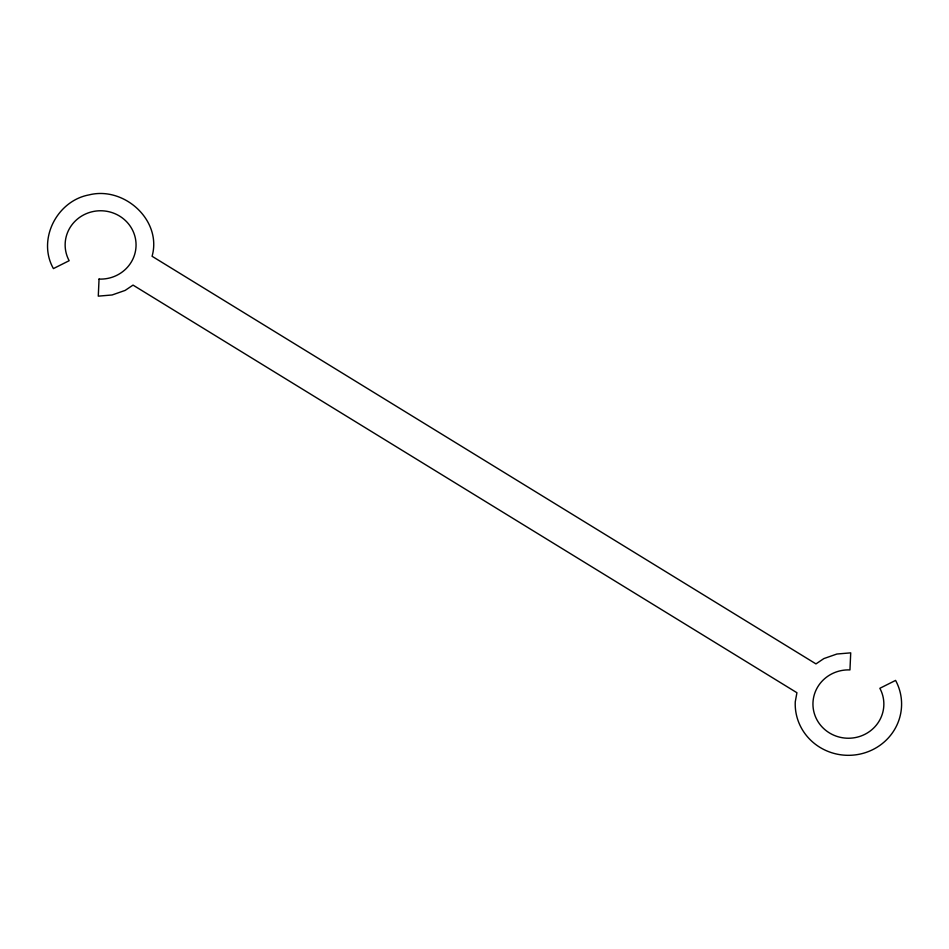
<?xml version="1.0" encoding="UTF-8"?>
<svg xmlns="http://www.w3.org/2000/svg" width="949" height="949" viewBox="0 0 949 949"><rect width="100%" height="100%" fill="white"/><g stroke="black" fill="none" stroke-linecap="round" stroke-linejoin="round"><path stroke-width="1.42" d="M99.052 279.077L98.281 296.147L112.112 294.973L125.161 290.406L133.026 285.103L796.923 692.723L795.262 701.821A53.191 51.258 0.2 0 0 859.924 754.111A53.191 51.258 0.2 0 0 895.583 680.409L879.853 688.298A35.469 34.176 0.2 0 1 859.07 736.661A35.469 34.176 0.2 0 1 813.246 708.523A35.469 34.176 0.2 0 1 849.948 669.923L850.719 652.853L836.888 654.027L823.839 658.594L815.974 663.897L152.077 256.277C162.232 220.346 124.141 186.016 89.076 194.889C56.881 200.797 37.011 239.634 53.417 268.591L69.147 260.702A35.469 34.176 0.2 0 1 89.93 212.339A35.469 34.176 0.2 0 1 135.754 240.477A35.469 34.176 0.2 0 1 99.052 279.077"/></g></svg>
